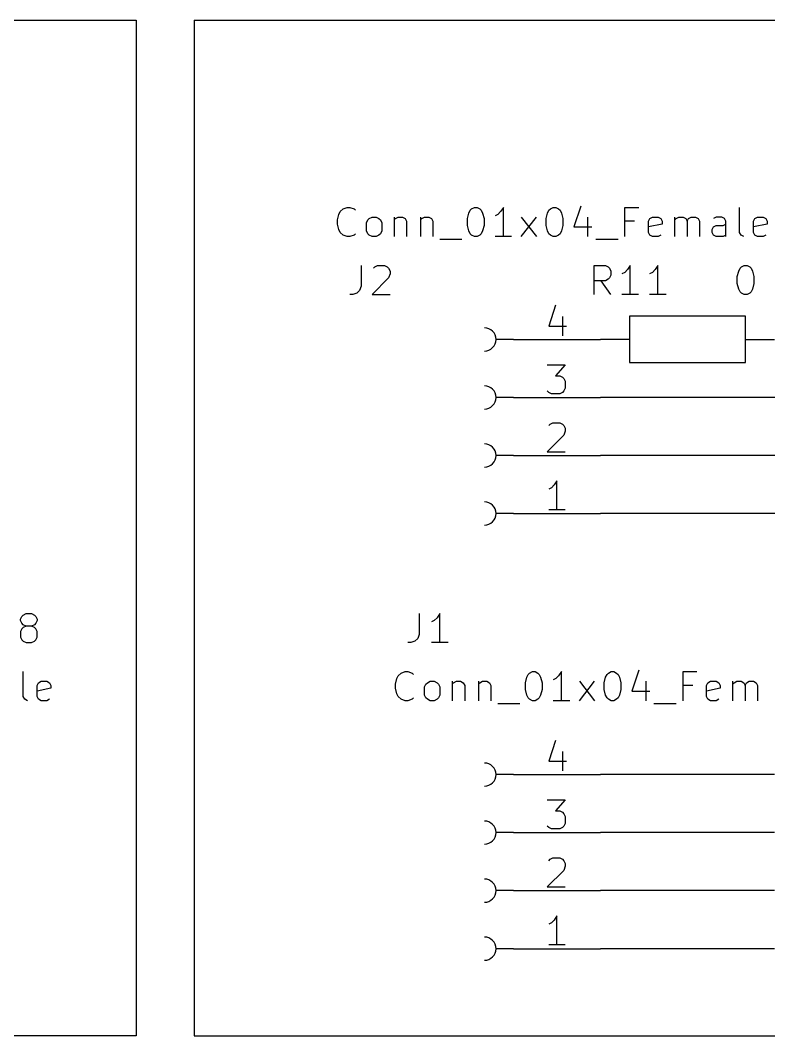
# Model space of a CAD drawing. Extents: x -4.8 to 16.7, y -9.4 to 5.7.
# Drawn here: x 1.803 to 4.704, y -2.067 to 1.87 of the extents above; entities that cross this region are included whole.
import ezdxf

# ---------------------------------------------------------------- set-up
doc = ezdxf.new("R2010")
doc.units = 0
doc.header["$MEASUREMENT"] = 0
for name, color, linetype in [('BLUE3', 171, 'CONTINUOUS'), ('CYAN2', 4, 'CONTINUOUS'), ('RED2', 1, 'CONTINUOUS'), ('RED3', 11, 'CONTINUOUS')]:
    doc.layers.add(name, color=color, linetype=linetype)
doc.layers.add('GREEN3', color=91, linetype='CONTINUOUS', lineweight=30)

msp = doc.modelspace()

# ---------------------------------------------------------------- linework, layer by layer
at = {"layer": 'BLUE3'}
for p, q in [((-4.7227, 1.8703), (2.2523, 1.8703)), ((2.2523, 1.8703), (2.2523, -2.0672)), ((2.4773, 1.8703), (7.7648, 1.8703)), ((2.4773, 1.8703), (2.4773, -2.0672)), ((2.2523, -2.0672), (-4.7227, -2.0672)), ((2.4773, -2.0672), (7.7648, -2.0672))]:
    msp.add_line(p, q, dxfattribs=at)
at = {"layer": 'CYAN2', "linetype": 'Continuous'}
for p, q in [((3.0542, 1.1391), (3.0703, 1.1445)), ((3.0542, 1.1391), (3.0703, 1.1445)), ((3.0703, 1.1445), (3.081, 1.1445)), ((3.0703, 1.1445), (3.081, 1.1445)), ((3.081, 1.1445), (3.0971, 1.1391)), ((3.081, 1.1445), (3.0971, 1.1391)), ((3.5524, 1.1391), (3.5632, 1.1445)), ((3.5524, 1.1391), (3.5632, 1.1445)), ((3.5632, 1.1445), (3.5739, 1.1445)), ((3.5632, 1.1445), (3.5739, 1.1445)), ((3.5739, 1.1445), (3.5846, 1.1391)), ((3.5739, 1.1445), (3.5846, 1.1391)), ((3.6757, 1.1445), (3.6649, 1.1284)), ((3.6757, 1.1445), (3.6649, 1.1284)), ((3.6757, 1.032), (3.6757, 1.1445)), ((3.6757, 1.032), (3.6757, 1.1445)), ((3.8578, 1.1391), (3.8685, 1.1445)), ((3.8578, 1.1391), (3.8685, 1.1445)), ((3.8685, 1.1445), (3.8792, 1.1445)), ((3.8685, 1.1445), (3.8792, 1.1445)), ((3.8792, 1.1445), (3.8899, 1.1391)), ((3.8792, 1.1445), (3.8899, 1.1391)), ((3.9757, 1.1498), (3.9489, 1.0695)), ((3.9757, 1.1498), (3.9489, 1.0695)), ((4.1471, 1.032), (4.1471, 1.1445)), ((4.1471, 1.1445), (4.2007, 1.1445)), ((4.1471, 1.032), (4.1471, 1.1445)), ((4.1471, 1.1445), (4.2007, 1.1445)), ((4.5917, 1.048), (4.5917, 1.1445)), ((4.5917, 1.048), (4.5917, 1.1445)), ((3.0328, 1.0962), (3.0382, 1.1177)), ((3.0328, 1.0962), (3.0382, 1.1177)), ((3.0382, 1.1177), (3.0435, 1.1284)), ((3.0382, 1.1177), (3.0435, 1.1284)), ((3.0435, 1.1284), (3.0542, 1.1391)), ((3.0435, 1.1284), (3.0542, 1.1391)), ((3.0971, 1.1391), (3.1024, 1.1337)), ((3.0971, 1.1391), (3.1024, 1.1337)), ((3.156, 1.1016), (3.1667, 1.107)), ((3.156, 1.1016), (3.1667, 1.107)), ((3.1667, 1.107), (3.1828, 1.107)), ((3.1667, 1.107), (3.1828, 1.107)), ((3.1828, 1.107), (3.1935, 1.1016)), ((3.1828, 1.107), (3.1935, 1.1016)), ((3.2524, 1.107), (3.2524, 1.032)), ((3.2524, 1.107), (3.2524, 1.032)), ((3.2578, 1.1016), (3.2685, 1.107)), ((3.2578, 1.1016), (3.2685, 1.107)), ((3.2685, 1.107), (3.2846, 1.107)), ((3.2685, 1.107), (3.2846, 1.107)), ((3.2846, 1.107), (3.2953, 1.1016)), ((3.2846, 1.107), (3.2953, 1.1016)), ((3.3542, 1.107), (3.3542, 1.032)), ((3.3542, 1.107), (3.3542, 1.032)), ((3.3596, 1.1016), (3.3703, 1.107)), ((3.3596, 1.1016), (3.3703, 1.107)), ((3.3703, 1.107), (3.3864, 1.107)), ((3.3703, 1.107), (3.3864, 1.107)), ((3.3864, 1.107), (3.3971, 1.1016)), ((3.3864, 1.107), (3.3971, 1.1016)), ((3.5364, 1.1016), (3.5417, 1.123)), ((3.5364, 1.1016), (3.5417, 1.123)), ((3.5417, 1.123), (3.5471, 1.1337)), ((3.5417, 1.123), (3.5471, 1.1337)), ((3.5471, 1.1337), (3.5524, 1.1391)), ((3.5471, 1.1337), (3.5524, 1.1391)), ((3.5846, 1.1391), (3.5899, 1.1337)), ((3.5846, 1.1391), (3.5899, 1.1337)), ((3.5899, 1.1337), (3.5953, 1.123)), ((3.5899, 1.1337), (3.5953, 1.123)), ((3.5953, 1.123), (3.6007, 1.1016)), ((3.5953, 1.123), (3.6007, 1.1016)), ((3.6542, 1.1177), (3.6435, 1.1123)), ((3.6542, 1.1177), (3.6435, 1.1123)), ((3.6649, 1.1284), (3.6542, 1.1177)), ((3.6649, 1.1284), (3.6542, 1.1177)), ((3.7453, 1.032), (3.8042, 1.107)), ((3.7453, 1.107), (3.8042, 1.032)), ((3.7453, 1.032), (3.8042, 1.107)), ((3.7453, 1.107), (3.8042, 1.032)), ((3.8417, 1.1016), (3.8471, 1.123)), ((3.8417, 1.1016), (3.8471, 1.123)), ((3.8471, 1.123), (3.8525, 1.1337)), ((3.8471, 1.123), (3.8525, 1.1337)), ((3.8525, 1.1337), (3.8578, 1.1391)), ((3.8525, 1.1337), (3.8578, 1.1391)), ((3.8899, 1.1391), (3.8953, 1.1337)), ((3.8899, 1.1391), (3.8953, 1.1337)), ((3.8953, 1.1337), (3.9007, 1.123)), ((3.8953, 1.1337), (3.9007, 1.123)), ((3.9007, 1.123), (3.906, 1.1016)), ((3.9007, 1.123), (3.906, 1.1016)), ((4.0024, 1.107), (4.0024, 1.032)), ((4.0024, 1.107), (4.0024, 1.032)), ((4.2435, 1.1016), (4.2542, 1.107)), ((4.2435, 1.1016), (4.2542, 1.107)), ((4.2542, 1.107), (4.2757, 1.107)), ((4.2542, 1.107), (4.2757, 1.107)), ((4.2757, 1.107), (4.2864, 1.1016)), ((4.2757, 1.107), (4.2864, 1.1016)), ((4.3399, 1.032), (4.3399, 1.107)), ((4.3399, 1.032), (4.3399, 1.107)), ((4.3453, 1.1016), (4.356, 1.107)), ((4.3453, 1.1016), (4.356, 1.107)), ((4.356, 1.107), (4.3721, 1.107)), ((4.356, 1.107), (4.3721, 1.107)), ((4.3721, 1.107), (4.3828, 1.1016)), ((4.3721, 1.107), (4.3828, 1.1016)), ((4.3935, 1.1016), (4.4042, 1.107)), ((4.3935, 1.1016), (4.4042, 1.107)), ((4.4042, 1.107), (4.4203, 1.107)), ((4.4042, 1.107), (4.4203, 1.107)), ((4.4203, 1.107), (4.431, 1.1016)), ((4.4203, 1.107), (4.431, 1.1016)), ((4.5007, 1.107), (4.4899, 1.1016)), ((4.5007, 1.107), (4.4899, 1.1016)), ((4.5221, 1.107), (4.5007, 1.107)), ((4.5221, 1.107), (4.5007, 1.107)), ((4.5328, 1.1016), (4.5221, 1.107)), ((4.5328, 1.1016), (4.5221, 1.107)), ((4.6507, 1.1016), (4.6614, 1.107)), ((4.6507, 1.1016), (4.6614, 1.107)), ((4.6614, 1.107), (4.6828, 1.107)), ((4.6614, 1.107), (4.6828, 1.107)), ((4.6828, 1.107), (4.6935, 1.1016)), ((4.6828, 1.107), (4.6935, 1.1016)), ((3.0328, 1.0802), (3.0328, 1.0962)), ((3.0328, 1.0802), (3.0328, 1.0962)), ((3.0382, 1.0587), (3.0328, 1.0802)), ((3.0382, 1.0587), (3.0328, 1.0802)), ((3.1453, 1.0855), (3.1507, 1.0962)), ((3.1453, 1.0855), (3.1507, 1.0962)), ((3.1453, 1.0534), (3.1453, 1.0855)), ((3.1453, 1.0534), (3.1453, 1.0855)), ((3.1507, 1.0962), (3.156, 1.1016)), ((3.1507, 1.0962), (3.156, 1.1016)), ((3.1935, 1.1016), (3.1989, 1.0962)), ((3.1935, 1.1016), (3.1989, 1.0962)), ((3.1989, 1.0962), (3.2042, 1.0855)), ((3.1989, 1.0962), (3.2042, 1.0855)), ((3.2042, 1.0855), (3.2042, 1.0534)), ((3.2042, 1.0855), (3.2042, 1.0534)), ((3.2524, 1.0962), (3.2578, 1.1016)), ((3.2524, 1.0962), (3.2578, 1.1016)), ((3.2953, 1.1016), (3.3007, 1.0909)), ((3.2953, 1.1016), (3.3007, 1.0909)), ((3.3007, 1.0909), (3.3007, 1.032)), ((3.3007, 1.0909), (3.3007, 1.032)), ((3.3542, 1.0962), (3.3596, 1.1016)), ((3.3542, 1.0962), (3.3596, 1.1016)), ((3.3971, 1.1016), (3.4025, 1.0909)), ((3.3971, 1.1016), (3.4025, 1.0909)), ((3.4025, 1.0909), (3.4025, 1.032)), ((3.4025, 1.0909), (3.4025, 1.032)), ((3.5364, 1.0748), (3.5364, 1.1016)), ((3.5364, 1.0748), (3.5364, 1.1016)), ((3.5417, 1.0534), (3.5364, 1.0748)), ((3.5417, 1.0534), (3.5364, 1.0748)), ((3.6007, 1.0748), (3.5953, 1.0534)), ((3.6007, 1.0748), (3.5953, 1.0534)), ((3.6007, 1.1016), (3.6007, 1.0748)), ((3.6007, 1.1016), (3.6007, 1.0748)), ((3.8417, 1.0748), (3.8417, 1.1016)), ((3.8417, 1.0748), (3.8417, 1.1016)), ((3.8471, 1.0534), (3.8417, 1.0748)), ((3.8471, 1.0534), (3.8417, 1.0748)), ((3.906, 1.0748), (3.9007, 1.0534)), ((3.906, 1.0748), (3.9007, 1.0534)), ((3.906, 1.1016), (3.906, 1.0748)), ((3.906, 1.1016), (3.906, 1.0748)), ((3.9489, 1.0695), (4.0185, 1.0695)), ((3.9489, 1.0695), (4.0185, 1.0695)), ((4.1846, 1.0909), (4.1471, 1.0909)), ((4.1846, 1.0909), (4.1471, 1.0909)), ((4.2382, 1.0909), (4.2435, 1.1016)), ((4.2382, 1.0909), (4.2435, 1.1016)), ((4.2382, 1.048), (4.2382, 1.0909)), ((4.2382, 1.048), (4.2382, 1.0909)), ((4.2917, 1.0802), (4.2382, 1.0695)), ((4.2917, 1.0802), (4.2382, 1.0695)), ((4.2864, 1.1016), (4.2917, 1.0909)), ((4.2864, 1.1016), (4.2917, 1.0909)), ((4.2917, 1.0909), (4.2917, 1.0802)), ((4.2917, 1.0909), (4.2917, 1.0802)), ((4.3399, 1.0962), (4.3453, 1.1016)), ((4.3399, 1.0962), (4.3453, 1.1016)), ((4.3828, 1.1016), (4.3882, 1.0909)), ((4.3828, 1.1016), (4.3882, 1.0909)), ((4.3882, 1.0909), (4.3935, 1.1016)), ((4.3882, 1.0909), (4.3935, 1.1016)), ((4.3882, 1.0909), (4.3882, 1.032)), ((4.3882, 1.0909), (4.3882, 1.032)), ((4.431, 1.1016), (4.4364, 1.0909)), ((4.431, 1.1016), (4.4364, 1.0909)), ((4.4364, 1.0909), (4.4364, 1.032)), ((4.4364, 1.0909), (4.4364, 1.032)), ((4.4846, 1.0587), (4.4899, 1.0695)), ((4.4846, 1.0587), (4.4899, 1.0695)), ((4.4899, 1.0695), (4.5007, 1.0748)), ((4.4899, 1.0695), (4.5007, 1.0748)), ((4.5007, 1.0748), (4.5275, 1.0748)), ((4.5007, 1.0748), (4.5275, 1.0748)), ((4.5275, 1.0748), (4.5382, 1.0802)), ((4.5275, 1.0748), (4.5382, 1.0802)), ((4.5382, 1.0909), (4.5328, 1.1016)), ((4.5382, 1.0909), (4.5328, 1.1016)), ((4.5382, 1.032), (4.5382, 1.0909)), ((4.5382, 1.032), (4.5382, 1.0909)), ((4.6453, 1.0909), (4.6507, 1.1016)), ((4.6453, 1.0909), (4.6507, 1.1016)), ((4.6453, 1.048), (4.6453, 1.0909)), ((4.6453, 1.048), (4.6453, 1.0909)), ((4.6989, 1.0802), (4.6453, 1.0695)), ((4.6989, 1.0802), (4.6453, 1.0695)), ((4.6935, 1.1016), (4.6989, 1.0909)), ((4.6935, 1.1016), (4.6989, 1.0909)), ((4.6989, 1.0909), (4.6989, 1.0802)), ((4.6989, 1.0909), (4.6989, 1.0802)), ((3.0435, 1.048), (3.0382, 1.0587)), ((3.0435, 1.048), (3.0382, 1.0587)), ((3.0542, 1.0373), (3.0435, 1.048)), ((3.0542, 1.0373), (3.0435, 1.048)), ((3.0703, 1.032), (3.0542, 1.0373)), ((3.0703, 1.032), (3.0542, 1.0373)), ((3.081, 1.032), (3.0703, 1.032)), ((3.081, 1.032), (3.0703, 1.032)), ((3.0971, 1.0373), (3.081, 1.032)), ((3.0971, 1.0373), (3.081, 1.032)), ((3.1024, 1.0427), (3.0971, 1.0373)), ((3.1024, 1.0427), (3.0971, 1.0373)), ((3.1507, 1.0427), (3.1453, 1.0534)), ((3.1507, 1.0427), (3.1453, 1.0534)), ((3.156, 1.0373), (3.1507, 1.0427)), ((3.156, 1.0373), (3.1507, 1.0427)), ((3.1667, 1.032), (3.156, 1.0373)), ((3.1667, 1.032), (3.156, 1.0373)), ((3.1828, 1.032), (3.1667, 1.032)), ((3.1828, 1.032), (3.1667, 1.032)), ((3.1935, 1.0373), (3.1828, 1.032)), ((3.1935, 1.0373), (3.1828, 1.032)), ((3.1989, 1.0427), (3.1935, 1.0373)), ((3.1989, 1.0427), (3.1935, 1.0373)), ((3.2042, 1.0534), (3.1989, 1.0427)), ((3.2042, 1.0534), (3.1989, 1.0427)), ((3.5471, 1.0427), (3.5417, 1.0534)), ((3.5471, 1.0427), (3.5417, 1.0534)), ((3.5524, 1.0373), (3.5471, 1.0427)), ((3.5524, 1.0373), (3.5471, 1.0427)), ((3.5632, 1.032), (3.5524, 1.0373)), ((3.5632, 1.032), (3.5524, 1.0373)), ((3.5739, 1.032), (3.5632, 1.032)), ((3.5739, 1.032), (3.5632, 1.032)), ((3.5846, 1.0373), (3.5739, 1.032)), ((3.5846, 1.0373), (3.5739, 1.032)), ((3.5899, 1.0427), (3.5846, 1.0373)), ((3.5899, 1.0427), (3.5846, 1.0373)), ((3.5953, 1.0534), (3.5899, 1.0427)), ((3.5953, 1.0534), (3.5899, 1.0427)), ((3.7078, 1.032), (3.6435, 1.032)), ((3.7078, 1.032), (3.6435, 1.032)), ((3.8525, 1.0427), (3.8471, 1.0534)), ((3.8525, 1.0427), (3.8471, 1.0534)), ((3.8578, 1.0373), (3.8525, 1.0427)), ((3.8578, 1.0373), (3.8525, 1.0427)), ((3.8685, 1.032), (3.8578, 1.0373)), ((3.8685, 1.032), (3.8578, 1.0373)), ((3.8792, 1.032), (3.8685, 1.032)), ((3.8792, 1.032), (3.8685, 1.032)), ((3.8899, 1.0373), (3.8792, 1.032)), ((3.8899, 1.0373), (3.8792, 1.032)), ((3.8953, 1.0427), (3.8899, 1.0373)), ((3.8953, 1.0427), (3.8899, 1.0373)), ((3.9007, 1.0534), (3.8953, 1.0427)), ((3.9007, 1.0534), (3.8953, 1.0427)), ((4.2435, 1.0373), (4.2382, 1.048)), ((4.2435, 1.0373), (4.2382, 1.048)), ((4.2542, 1.032), (4.2435, 1.0373)), ((4.2542, 1.032), (4.2435, 1.0373)), ((4.2757, 1.032), (4.2542, 1.032)), ((4.2757, 1.032), (4.2542, 1.032)), ((4.2864, 1.0373), (4.2757, 1.032)), ((4.2864, 1.0373), (4.2757, 1.032)), ((4.4846, 1.048), (4.4846, 1.0587)), ((4.4846, 1.048), (4.4846, 1.0587)), ((4.4899, 1.0373), (4.4846, 1.048)), ((4.4899, 1.0373), (4.4846, 1.048)), ((4.5007, 1.032), (4.4899, 1.0373)), ((4.5007, 1.032), (4.4899, 1.0373)), ((4.5275, 1.032), (4.5007, 1.032)), ((4.5275, 1.032), (4.5007, 1.032)), ((4.5382, 1.0373), (4.5275, 1.032)), ((4.5382, 1.0373), (4.5275, 1.032)), ((4.5971, 1.0373), (4.5917, 1.048)), ((4.5971, 1.0373), (4.5917, 1.048)), ((4.6078, 1.032), (4.5971, 1.0373)), ((4.6078, 1.032), (4.5971, 1.0373)), ((4.6507, 1.0373), (4.6453, 1.048)), ((4.6507, 1.0373), (4.6453, 1.048)), ((4.6614, 1.032), (4.6507, 1.0373)), ((4.6614, 1.032), (4.6507, 1.0373)), ((4.6828, 1.032), (4.6614, 1.032)), ((4.6828, 1.032), (4.6614, 1.032)), ((4.6935, 1.0373), (4.6828, 1.032)), ((4.6935, 1.0373), (4.6828, 1.032)), ((3.4292, 1.0212), (3.515, 1.0212)), ((3.4292, 1.0212), (3.515, 1.0212)), ((4.0346, 1.0212), (4.1203, 1.0212)), ((4.0346, 1.0212), (4.1203, 1.0212)), ((3.1239, 0.9195), (3.1239, 0.8391)), ((3.1239, 0.9195), (3.1239, 0.8391)), ((3.1721, 0.9087), (3.1775, 0.9141)), ((3.1721, 0.9087), (3.1775, 0.9141)), ((3.1775, 0.9141), (3.1882, 0.9195)), ((3.1775, 0.9141), (3.1882, 0.9195)), ((3.1882, 0.9195), (3.2149, 0.9195)), ((3.1882, 0.9195), (3.2149, 0.9195)), ((3.2149, 0.9195), (3.2257, 0.9141)), ((3.2149, 0.9195), (3.2257, 0.9141)), ((3.2257, 0.9141), (3.231, 0.9087)), ((3.2257, 0.9141), (3.231, 0.9087)), ((3.231, 0.9087), (3.2364, 0.898)), ((3.231, 0.9087), (3.2364, 0.898)), ((4.0282, 0.807), (4.0282, 0.9195)), ((4.0282, 0.9195), (4.0711, 0.9195)), ((4.0282, 0.807), (4.0282, 0.9195)), ((4.0282, 0.9195), (4.0711, 0.9195)), ((4.0711, 0.9195), (4.0818, 0.9141)), ((4.0711, 0.9195), (4.0818, 0.9141)), ((4.0818, 0.9141), (4.0872, 0.9088)), ((4.0818, 0.9141), (4.0872, 0.9088)), ((4.0872, 0.9088), (4.0925, 0.898)), ((4.0872, 0.9088), (4.0925, 0.898)), ((4.1675, 0.9195), (4.1568, 0.9034)), ((4.1675, 0.9195), (4.1568, 0.9034)), ((4.1675, 0.807), (4.1675, 0.9195)), ((4.1675, 0.807), (4.1675, 0.9195)), ((4.2747, 0.9195), (4.264, 0.9034)), ((4.2747, 0.9195), (4.264, 0.9034)), ((4.2747, 0.807), (4.2747, 0.9195)), ((4.2747, 0.807), (4.2747, 0.9195)), ((4.588, 0.898), (4.5934, 0.9088)), ((4.588, 0.898), (4.5934, 0.9088)), ((4.5934, 0.9088), (4.5988, 0.9141)), ((4.5934, 0.9088), (4.5988, 0.9141)), ((4.5988, 0.9141), (4.6095, 0.9195)), ((4.5988, 0.9141), (4.6095, 0.9195)), ((4.6095, 0.9195), (4.6202, 0.9195)), ((4.6095, 0.9195), (4.6202, 0.9195)), ((4.6202, 0.9195), (4.6309, 0.9141)), ((4.6202, 0.9195), (4.6309, 0.9141)), ((4.6309, 0.9141), (4.6363, 0.9088)), ((4.6309, 0.9141), (4.6363, 0.9088)), ((4.6363, 0.9088), (4.6416, 0.898)), ((4.6363, 0.9088), (4.6416, 0.898)), ((3.231, 0.8712), (3.1667, 0.807)), ((3.231, 0.8712), (3.1667, 0.807)), ((3.2364, 0.8873), (3.231, 0.8712)), ((3.2364, 0.8873), (3.231, 0.8712)), ((3.2364, 0.898), (3.2364, 0.8873)), ((3.2364, 0.898), (3.2364, 0.8873)), ((4.0872, 0.8713), (4.0818, 0.8659)), ((4.0872, 0.8713), (4.0818, 0.8659)), ((4.0925, 0.882), (4.0872, 0.8713)), ((4.0925, 0.882), (4.0872, 0.8713)), ((4.0925, 0.898), (4.0925, 0.882)), ((4.0925, 0.898), (4.0925, 0.882)), ((4.1461, 0.8927), (4.1354, 0.8873)), ((4.1461, 0.8927), (4.1354, 0.8873)), ((4.1568, 0.9034), (4.1461, 0.8927)), ((4.1568, 0.9034), (4.1461, 0.8927)), ((4.2532, 0.8927), (4.2425, 0.8873)), ((4.2532, 0.8927), (4.2425, 0.8873)), ((4.264, 0.9034), (4.2532, 0.8927)), ((4.264, 0.9034), (4.2532, 0.8927)), ((4.5827, 0.8766), (4.588, 0.898)), ((4.5827, 0.8766), (4.588, 0.898)), ((4.5827, 0.8498), (4.5827, 0.8766)), ((4.5827, 0.8498), (4.5827, 0.8766)), ((4.6416, 0.898), (4.647, 0.8766)), ((4.6416, 0.898), (4.647, 0.8766)), ((4.647, 0.8766), (4.647, 0.8498)), ((4.647, 0.8766), (4.647, 0.8498)), ((3.1239, 0.8391), (3.1185, 0.823)), ((3.1239, 0.8391), (3.1185, 0.823)), ((4.0711, 0.8605), (4.0282, 0.8605)), ((4.0711, 0.8605), (4.0282, 0.8605)), ((4.0925, 0.807), (4.055, 0.8605)), ((4.0925, 0.807), (4.055, 0.8605)), ((4.0818, 0.8659), (4.0711, 0.8605)), ((4.0818, 0.8659), (4.0711, 0.8605)), ((4.588, 0.8284), (4.5827, 0.8498)), ((4.588, 0.8284), (4.5827, 0.8498)), ((4.5934, 0.8177), (4.588, 0.8284)), ((4.5934, 0.8177), (4.588, 0.8284)), ((4.6416, 0.8284), (4.6363, 0.8177)), ((4.6416, 0.8284), (4.6363, 0.8177)), ((4.647, 0.8498), (4.6416, 0.8284)), ((4.647, 0.8498), (4.6416, 0.8284)), ((3.0917, 0.807), (3.081, 0.807)), ((3.0917, 0.807), (3.081, 0.807)), ((3.1078, 0.8123), (3.0917, 0.807)), ((3.1078, 0.8123), (3.0917, 0.807)), ((3.1185, 0.823), (3.1078, 0.8123)), ((3.1185, 0.823), (3.1078, 0.8123)), ((3.1667, 0.807), (3.2364, 0.807)), ((3.1667, 0.807), (3.2364, 0.807)), ((4.1997, 0.807), (4.1354, 0.807)), ((4.1997, 0.807), (4.1354, 0.807)), ((4.3068, 0.807), (4.2425, 0.807)), ((4.3068, 0.807), (4.2425, 0.807)), ((4.5988, 0.8123), (4.5934, 0.8177)), ((4.5988, 0.8123), (4.5934, 0.8177)), ((4.6095, 0.807), (4.5988, 0.8123)), ((4.6095, 0.807), (4.5988, 0.8123)), ((4.6202, 0.807), (4.6095, 0.807)), ((4.6202, 0.807), (4.6095, 0.807)), ((4.6309, 0.8123), (4.6202, 0.807)), ((4.6309, 0.8123), (4.6202, 0.807)), ((4.6363, 0.8177), (4.6309, 0.8123)), ((4.6363, 0.8177), (4.6309, 0.8123)), ((1.8147, -0.4359), (1.8254, -0.4305)), ((1.8254, -0.4305), (1.8469, -0.4305)), ((1.8469, -0.4305), (1.8576, -0.4359)), ((3.3489, -0.4305), (3.3489, -0.5109)), ((3.4292, -0.4305), (3.4185, -0.4466)), ((3.4292, -0.543), (3.4292, -0.4305)), ((1.804, -0.452), (1.8094, -0.4412)), ((1.804, -0.4573), (1.804, -0.452)), ((1.8094, -0.468), (1.804, -0.4573)), ((1.8094, -0.4412), (1.8147, -0.4359)), ((1.8147, -0.4734), (1.8094, -0.468)), ((1.8576, -0.4359), (1.8629, -0.4412)), ((1.8629, -0.468), (1.8576, -0.4734)), ((1.8629, -0.4412), (1.8683, -0.452)), ((1.8683, -0.4573), (1.8629, -0.468)), ((1.8683, -0.452), (1.8683, -0.4573)), ((3.4078, -0.4573), (3.3971, -0.4627)), ((3.4185, -0.4466), (3.4078, -0.4573)), ((1.8094, -0.4895), (1.804, -0.5002)), ((1.804, -0.5002), (1.804, -0.5216)), ((1.8147, -0.4841), (1.8094, -0.4895)), ((1.8254, -0.4787), (1.8147, -0.4734)), ((1.8254, -0.4787), (1.8147, -0.4841)), ((1.8469, -0.4787), (1.8254, -0.4787)), ((1.8576, -0.4734), (1.8469, -0.4787)), ((1.8576, -0.4841), (1.8469, -0.4787)), ((1.8629, -0.4895), (1.8576, -0.4841)), ((1.8683, -0.5002), (1.8629, -0.4895)), ((1.8683, -0.5216), (1.8683, -0.5002)), ((3.3489, -0.5109), (3.3435, -0.527)), ((1.804, -0.5216), (1.8094, -0.5323)), ((1.8094, -0.5323), (1.8147, -0.5377)), ((1.8147, -0.5377), (1.8254, -0.543)), ((1.8254, -0.543), (1.8469, -0.543)), ((1.8469, -0.543), (1.8576, -0.5377)), ((1.8576, -0.5377), (1.8629, -0.5323)), ((1.8629, -0.5323), (1.8683, -0.5216)), ((3.3167, -0.543), (3.306, -0.543)), ((3.3328, -0.5377), (3.3167, -0.543)), ((3.3435, -0.527), (3.3328, -0.5377)), ((3.4614, -0.543), (3.3971, -0.543)), ((1.8147, -0.752), (1.8147, -0.6555)), ((3.2685, -0.6716), (3.2792, -0.6609)), ((3.2792, -0.6609), (3.2953, -0.6555)), ((3.2953, -0.6555), (3.306, -0.6555)), ((3.306, -0.6555), (3.3221, -0.6609)), ((3.3221, -0.6609), (3.3274, -0.6663)), ((3.7667, -0.677), (3.7721, -0.6663)), ((3.7721, -0.6663), (3.7774, -0.6609)), ((3.7774, -0.6609), (3.7882, -0.6555)), ((3.7882, -0.6555), (3.7989, -0.6555)), ((3.7989, -0.6555), (3.8096, -0.6609)), ((3.8096, -0.6609), (3.8149, -0.6663)), ((3.8149, -0.6663), (3.8203, -0.677)), ((3.9007, -0.6555), (3.8899, -0.6716)), ((3.9007, -0.768), (3.9007, -0.6555)), ((4.0721, -0.677), (4.0775, -0.6663)), ((4.0775, -0.6663), (4.0828, -0.6609)), ((4.0828, -0.6609), (4.0935, -0.6555)), ((4.0935, -0.6555), (4.1042, -0.6555)), ((4.1042, -0.6555), (4.1149, -0.6609)), ((4.1149, -0.6609), (4.1203, -0.6663)), ((4.1203, -0.6663), (4.1257, -0.677)), ((4.2007, -0.6502), (4.1739, -0.7305)), ((4.3721, -0.768), (4.3721, -0.6555)), ((4.3721, -0.6555), (4.4257, -0.6555)), ((1.8683, -0.7091), (1.8736, -0.6984)), ((1.8736, -0.6984), (1.8844, -0.693)), ((1.8844, -0.693), (1.9058, -0.693)), ((1.9058, -0.693), (1.9165, -0.6984)), ((1.9165, -0.6984), (1.9219, -0.7091)), ((3.2578, -0.7038), (3.2632, -0.6823)), ((3.2578, -0.7198), (3.2578, -0.7038)), ((3.2632, -0.6823), (3.2685, -0.6716)), ((3.3703, -0.7145), (3.3757, -0.7038)), ((3.3757, -0.7038), (3.381, -0.6984)), ((3.381, -0.6984), (3.3917, -0.693)), ((3.3917, -0.693), (3.4078, -0.693)), ((3.4078, -0.693), (3.4185, -0.6984)), ((3.4185, -0.6984), (3.4239, -0.7038)), ((3.4239, -0.7038), (3.4292, -0.7145)), ((3.4774, -0.693), (3.4774, -0.768)), ((3.4774, -0.7038), (3.4828, -0.6984)), ((3.4828, -0.6984), (3.4935, -0.693)), ((3.4935, -0.693), (3.5096, -0.693)), ((3.5096, -0.693), (3.5203, -0.6984)), ((3.5203, -0.6984), (3.5257, -0.7091)), ((3.5792, -0.693), (3.5792, -0.768)), ((3.5792, -0.7038), (3.5846, -0.6984)), ((3.5846, -0.6984), (3.5953, -0.693)), ((3.5953, -0.693), (3.6114, -0.693)), ((3.6114, -0.693), (3.6221, -0.6984)), ((3.6221, -0.6984), (3.6275, -0.7091)), ((3.7614, -0.6984), (3.7667, -0.677)), ((3.7614, -0.7252), (3.7614, -0.6984)), ((3.8203, -0.677), (3.8257, -0.6984)), ((3.8257, -0.6984), (3.8257, -0.7252)), ((3.8792, -0.6823), (3.8685, -0.6877)), ((3.8899, -0.6716), (3.8792, -0.6823)), ((3.9703, -0.768), (4.0292, -0.693)), ((3.9703, -0.693), (4.0292, -0.768)), ((4.0667, -0.6984), (4.0721, -0.677)), ((4.0667, -0.7252), (4.0667, -0.6984)), ((4.1257, -0.677), (4.131, -0.6984)), ((4.131, -0.6984), (4.131, -0.7252)), ((4.2274, -0.693), (4.2274, -0.768)), ((4.4632, -0.7091), (4.4685, -0.6984)), ((4.4685, -0.6984), (4.4792, -0.693)), ((4.4792, -0.693), (4.5007, -0.693)), ((4.5007, -0.693), (4.5114, -0.6984)), ((4.5114, -0.6984), (4.5167, -0.7091)), ((4.5649, -0.768), (4.5649, -0.693)), ((4.5649, -0.7038), (4.5703, -0.6984)), ((4.5703, -0.6984), (4.581, -0.693)), ((4.581, -0.693), (4.5971, -0.693)), ((4.5971, -0.693), (4.6078, -0.6984)), ((4.6078, -0.6984), (4.6132, -0.7091)), ((4.6132, -0.7091), (4.6185, -0.6984)), ((4.6185, -0.6984), (4.6292, -0.693)), ((4.6292, -0.693), (4.6453, -0.693)), ((4.6453, -0.693), (4.656, -0.6984)), ((4.656, -0.6984), (4.6614, -0.7091)), ((1.8683, -0.752), (1.8683, -0.7091)), ((1.9219, -0.7198), (1.8683, -0.7305)), ((1.9219, -0.7091), (1.9219, -0.7198)), ((3.2632, -0.7413), (3.2578, -0.7198)), ((3.2685, -0.752), (3.2632, -0.7413)), ((3.3703, -0.7466), (3.3703, -0.7145)), ((3.3757, -0.7573), (3.3703, -0.7466)), ((3.4292, -0.7466), (3.4239, -0.7573)), ((3.4292, -0.7145), (3.4292, -0.7466)), ((3.5257, -0.7091), (3.5257, -0.768)), ((3.6275, -0.7091), (3.6275, -0.768)), ((3.7667, -0.7466), (3.7614, -0.7252)), ((3.7721, -0.7573), (3.7667, -0.7466)), ((3.8203, -0.7466), (3.8149, -0.7573)), ((3.8257, -0.7252), (3.8203, -0.7466)), ((4.0721, -0.7466), (4.0667, -0.7252)), ((4.0775, -0.7573), (4.0721, -0.7466)), ((4.1257, -0.7466), (4.1203, -0.7573)), ((4.131, -0.7252), (4.1257, -0.7466)), ((4.1739, -0.7305), (4.2435, -0.7305)), ((4.4096, -0.7091), (4.3721, -0.7091)), ((4.4632, -0.752), (4.4632, -0.7091)), ((4.5167, -0.7198), (4.4632, -0.7305)), ((4.5167, -0.7091), (4.5167, -0.7198)), ((4.6132, -0.7091), (4.6132, -0.768)), ((4.6614, -0.7091), (4.6614, -0.768)), ((1.8201, -0.7627), (1.8147, -0.752)), ((1.8308, -0.768), (1.8201, -0.7627)), ((1.8736, -0.7627), (1.8683, -0.752)), ((1.8844, -0.768), (1.8736, -0.7627)), ((1.9058, -0.768), (1.8844, -0.768)), ((1.9165, -0.7627), (1.9058, -0.768)), ((3.2792, -0.7627), (3.2685, -0.752)), ((3.2953, -0.768), (3.2792, -0.7627)), ((3.306, -0.768), (3.2953, -0.768)), ((3.3221, -0.7627), (3.306, -0.768)), ((3.3274, -0.7573), (3.3221, -0.7627)), ((3.381, -0.7627), (3.3757, -0.7573)), ((3.3917, -0.768), (3.381, -0.7627)), ((3.4078, -0.768), (3.3917, -0.768)), ((3.4185, -0.7627), (3.4078, -0.768)), ((3.4239, -0.7573), (3.4185, -0.7627)), ((3.6542, -0.7788), (3.74, -0.7788)), ((3.7774, -0.7627), (3.7721, -0.7573)), ((3.7882, -0.768), (3.7774, -0.7627)), ((3.7989, -0.768), (3.7882, -0.768)), ((3.8096, -0.7627), (3.7989, -0.768)), ((3.8149, -0.7573), (3.8096, -0.7627)), ((3.9328, -0.768), (3.8685, -0.768)), ((4.0828, -0.7627), (4.0775, -0.7573)), ((4.0935, -0.768), (4.0828, -0.7627)), ((4.1042, -0.768), (4.0935, -0.768)), ((4.1149, -0.7627), (4.1042, -0.768)), ((4.1203, -0.7573), (4.1149, -0.7627)), ((4.2596, -0.7788), (4.3453, -0.7788)), ((4.4685, -0.7627), (4.4632, -0.752)), ((4.4792, -0.768), (4.4685, -0.7627)), ((4.5007, -0.768), (4.4792, -0.768)), ((4.5114, -0.7627), (4.5007, -0.768))]:
    msp.add_line(p, q, dxfattribs=at)
at = {"layer": 'GREEN3', "linetype": 'Continuous'}
for p, q in [((5.8523, 0.4078), (4.0523, 0.4078)), ((5.8523, 0.1828), (4.0523, 0.1828)), ((5.8523, -0.0422), (4.0523, -0.0422)), ((4.7273, -1.0547), (4.0523, -1.0547)), ((4.7273, -1.2797), (4.0523, -1.2797)), ((4.7273, -1.5047), (4.0523, -1.5047)), ((4.7273, -1.7297), (4.0523, -1.7297))]:
    msp.add_line(p, q, dxfattribs=at)
at = {"layer": 'RED2', "linetype": 'Continuous'}
for p, q in [((4.1648, 0.7228), (4.1648, 0.5428)), ((4.6148, 0.7228), (4.1648, 0.7228)), ((4.6148, 0.5428), (4.6148, 0.7228)), ((3.7148, 0.6328), (3.6473, 0.6328)), ((3.7148, 0.6328), (4.0523, 0.6328)), ((3.7148, 0.6328), (4.0523, 0.6328)), ((4.1648, 0.6328), (4.0523, 0.6328)), ((4.1648, 0.6328), (4.0523, 0.6328)), ((4.6148, 0.6328), (4.7273, 0.6328)), ((4.6148, 0.6328), (4.7273, 0.6328)), ((4.1648, 0.5428), (4.6148, 0.5428)), ((3.7148, 0.4078), (3.6473, 0.4078)), ((3.7148, 0.4078), (4.0523, 0.4078)), ((3.7148, 0.4078), (4.0523, 0.4078)), ((3.7148, 0.1828), (3.6473, 0.1828)), ((3.7148, 0.1828), (4.0523, 0.1828)), ((3.7148, 0.1828), (4.0523, 0.1828)), ((3.7148, -0.0422), (3.6473, -0.0422)), ((3.7148, -0.0422), (4.0523, -0.0422)), ((3.7148, -0.0422), (4.0523, -0.0422)), ((3.7148, -1.0547), (3.6473, -1.0547)), ((3.7148, -1.0547), (4.0523, -1.0547)), ((3.7148, -1.2797), (3.6473, -1.2797)), ((3.7148, -1.2797), (4.0523, -1.2797)), ((3.7148, -1.5047), (3.6473, -1.5047)), ((3.7148, -1.5047), (4.0523, -1.5047)), ((3.7148, -1.7297), (3.6473, -1.7297)), ((3.7148, -1.7297), (4.0523, -1.7297))]:
    msp.add_line(p, q, dxfattribs=at)
at = {"layer": 'RED2'}
for centre in [(3.6023, 0.6328), (3.6023, 0.4078), (3.6023, 0.1828), (3.6023, -0.0422), (3.6023, -1.0547), (3.6023, -1.2797), (3.6023, -1.5047), (3.6023, -1.7297)]:
    msp.add_arc(centre, 0.045, 270.1, 89.9, dxfattribs=at)
at = {"layer": 'RED3', "linetype": 'Continuous'}
for p, q in [((3.8782, 0.7651), (3.8514, 0.6847)), ((3.8782, 0.7651), (3.8514, 0.6847)), ((3.905, 0.7222), (3.905, 0.6472)), ((3.905, 0.7222), (3.905, 0.6472)), ((3.8514, 0.6847), (3.9211, 0.6847)), ((3.8514, 0.6847), (3.9211, 0.6847)), ((3.8461, 0.5347), (3.9157, 0.5347)), ((3.8461, 0.5347), (3.9157, 0.5347)), ((3.9157, 0.5347), (3.8782, 0.4918)), ((3.9157, 0.5347), (3.8782, 0.4918)), ((3.8782, 0.4918), (3.8943, 0.4918)), ((3.8782, 0.4918), (3.8943, 0.4918)), ((3.8943, 0.4918), (3.905, 0.4865)), ((3.8943, 0.4918), (3.905, 0.4865)), ((3.905, 0.4865), (3.9104, 0.4811)), ((3.905, 0.4865), (3.9104, 0.4811)), ((3.9104, 0.4811), (3.9157, 0.4704)), ((3.9104, 0.4811), (3.9157, 0.4704)), ((3.9157, 0.4436), (3.9104, 0.4329)), ((3.9157, 0.4436), (3.9104, 0.4329)), ((3.9157, 0.4704), (3.9157, 0.4436)), ((3.9157, 0.4704), (3.9157, 0.4436)), ((3.8514, 0.4276), (3.8461, 0.4329)), ((3.8514, 0.4276), (3.8461, 0.4329)), ((3.8622, 0.4222), (3.8514, 0.4276)), ((3.8622, 0.4222), (3.8514, 0.4276)), ((3.8943, 0.4222), (3.8622, 0.4222)), ((3.8943, 0.4222), (3.8622, 0.4222)), ((3.905, 0.4276), (3.8943, 0.4222)), ((3.905, 0.4276), (3.8943, 0.4222)), ((3.9104, 0.4329), (3.905, 0.4276)), ((3.9104, 0.4329), (3.905, 0.4276)), ((3.8514, 0.299), (3.8568, 0.3043)), ((3.8514, 0.299), (3.8568, 0.3043)), ((3.8568, 0.3043), (3.8675, 0.3097)), ((3.8568, 0.3043), (3.8675, 0.3097)), ((3.8675, 0.3097), (3.8943, 0.3097)), ((3.8675, 0.3097), (3.8943, 0.3097)), ((3.8943, 0.3097), (3.905, 0.3043)), ((3.8943, 0.3097), (3.905, 0.3043)), ((3.905, 0.3043), (3.9104, 0.299)), ((3.905, 0.3043), (3.9104, 0.299)), ((3.9104, 0.299), (3.9157, 0.2883)), ((3.9104, 0.299), (3.9157, 0.2883)), ((3.9157, 0.2776), (3.9104, 0.2615)), ((3.9157, 0.2776), (3.9104, 0.2615)), ((3.9157, 0.2883), (3.9157, 0.2776)), ((3.9157, 0.2883), (3.9157, 0.2776)), ((3.9104, 0.2615), (3.8461, 0.1972)), ((3.9104, 0.2615), (3.8461, 0.1972)), ((3.8461, 0.1972), (3.9157, 0.1972)), ((3.8461, 0.1972), (3.9157, 0.1972)), ((3.8836, 0.0847), (3.8729, 0.0686)), ((3.8836, 0.0847), (3.8729, 0.0686)), ((3.8836, -0.0278), (3.8836, 0.0847)), ((3.8836, -0.0278), (3.8836, 0.0847)), ((3.8622, 0.0579), (3.8514, 0.0526)), ((3.8622, 0.0579), (3.8514, 0.0526)), ((3.8729, 0.0686), (3.8622, 0.0579)), ((3.8729, 0.0686), (3.8622, 0.0579)), ((3.9157, -0.0278), (3.8514, -0.0278)), ((3.9157, -0.0278), (3.8514, -0.0278)), ((3.8782, -0.9224), (3.8514, -1.0028)), ((3.905, -0.9653), (3.905, -1.0403)), ((3.8514, -1.0028), (3.9211, -1.0028)), ((3.8461, -1.1528), (3.9157, -1.1528)), ((3.9157, -1.1528), (3.8782, -1.1957)), ((3.8782, -1.1957), (3.8943, -1.1957)), ((3.8943, -1.1957), (3.905, -1.201)), ((3.905, -1.201), (3.9104, -1.2064)), ((3.9104, -1.2064), (3.9157, -1.2171)), ((3.9157, -1.2171), (3.9157, -1.2439)), ((3.8514, -1.2599), (3.8461, -1.2546)), ((3.8622, -1.2653), (3.8514, -1.2599)), ((3.905, -1.2599), (3.8943, -1.2653)), ((3.9104, -1.2546), (3.905, -1.2599)), ((3.9157, -1.2439), (3.9104, -1.2546)), ((3.8943, -1.2653), (3.8622, -1.2653)), ((3.8568, -1.3832), (3.8675, -1.3778)), ((3.8675, -1.3778), (3.8943, -1.3778)), ((3.8943, -1.3778), (3.905, -1.3832)), ((3.8514, -1.3885), (3.8568, -1.3832)), ((3.905, -1.3832), (3.9104, -1.3885)), ((3.9104, -1.3885), (3.9157, -1.3992)), ((3.9157, -1.4099), (3.9104, -1.426)), ((3.9157, -1.3992), (3.9157, -1.4099)), ((3.9104, -1.426), (3.8461, -1.4903)), ((3.8461, -1.4903), (3.9157, -1.4903)), ((3.8836, -1.6028), (3.8729, -1.6189)), ((3.8836, -1.7153), (3.8836, -1.6028)), ((3.8622, -1.6296), (3.8514, -1.6349)), ((3.8729, -1.6189), (3.8622, -1.6296)), ((3.9157, -1.7153), (3.8514, -1.7153))]:
    msp.add_line(p, q, dxfattribs=at)

doc.saveas('drawing.dxf')
